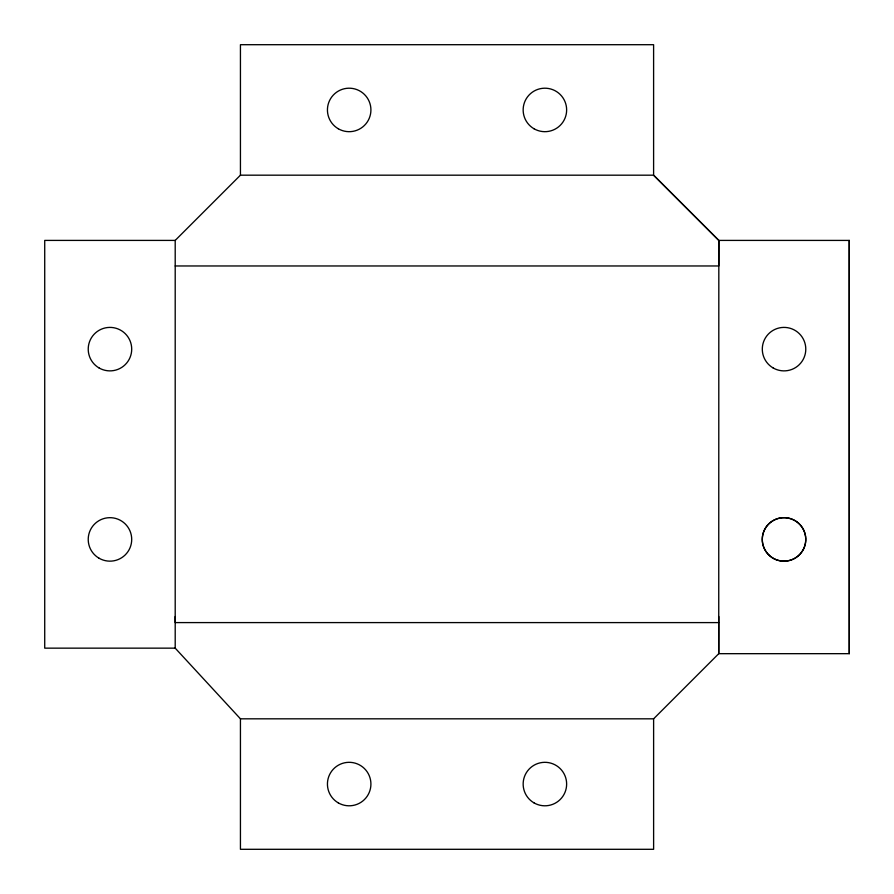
<?xml version="1.0" encoding="UTF-8"?>
<svg xmlns="http://www.w3.org/2000/svg" width="894" height="894" viewBox="0 0 894 894"><rect width="100%" height="100%" fill="white"/><g stroke="black" fill="none" stroke-linecap="round" stroke-linejoin="round"><path stroke-width="1.34" d="M240.441 175.179L240.441 44.7L653.603 44.7L653.603 175.19L718.798 240.408L849.278 240.419L849.278 653.67L718.742 653.682L653.615 718.821L653.615 849.3L240.441 849.3L240.441 718.821L175.202 648.15L175.202 240.408L240.441 175.179L653.603 175.19L718.832 240.408L718.742 653.682L718.765 616.525M718.798 240.408L718.765 265.965L175.202 265.965M849.244 240.419L849.278 653.67M175.202 240.408L44.722 240.408L44.722 648.15L175.202 648.15M718.765 622.604L175.202 622.593L175.202 616.525M240.441 718.821L653.615 718.821M338.301 802.89A21.747 21.747 0 0 0 370.921 784.06A21.747 21.747 0 0 0 338.301 765.23A21.747 21.747 0 0 0 338.301 802.89M534.02 802.89A21.747 21.747 0 0 0 566.64 784.06A21.747 21.747 0 0 0 534.02 765.23A21.747 21.747 0 0 0 534.02 802.89M338.301 128.77A21.747 21.747 0 0 0 370.921 109.94A21.747 21.747 0 0 0 338.301 91.11A21.747 21.747 0 0 0 338.301 128.77M534.02 128.77A21.747 21.747 0 0 0 566.64 109.94A21.747 21.747 0 0 0 534.02 91.11A21.747 21.747 0 0 0 534.02 128.77M768.661 554.794A21.747 21.747 0 0 0 805.036 545.049A21.747 21.747 0 0 0 778.406 518.408A21.747 21.747 0 0 0 768.639 554.794A21.747 21.747 0 0 0 805.025 545.049A21.747 21.747 0 0 0 778.383 518.408A21.747 21.747 0 0 0 768.661 554.794M773.165 367.97A21.747 21.747 0 0 0 805.785 349.141A21.747 21.747 0 0 0 773.165 330.311A21.747 21.747 0 0 0 773.165 367.97M99.089 558.247A21.747 21.747 0 0 0 131.709 539.417A21.747 21.747 0 0 0 99.089 520.587A21.747 21.747 0 0 0 99.089 558.247M99.089 367.97A21.747 21.747 0 0 0 131.709 349.141A21.747 21.747 0 0 0 99.089 330.311A21.747 21.747 0 0 0 99.089 367.97"/></g></svg>
